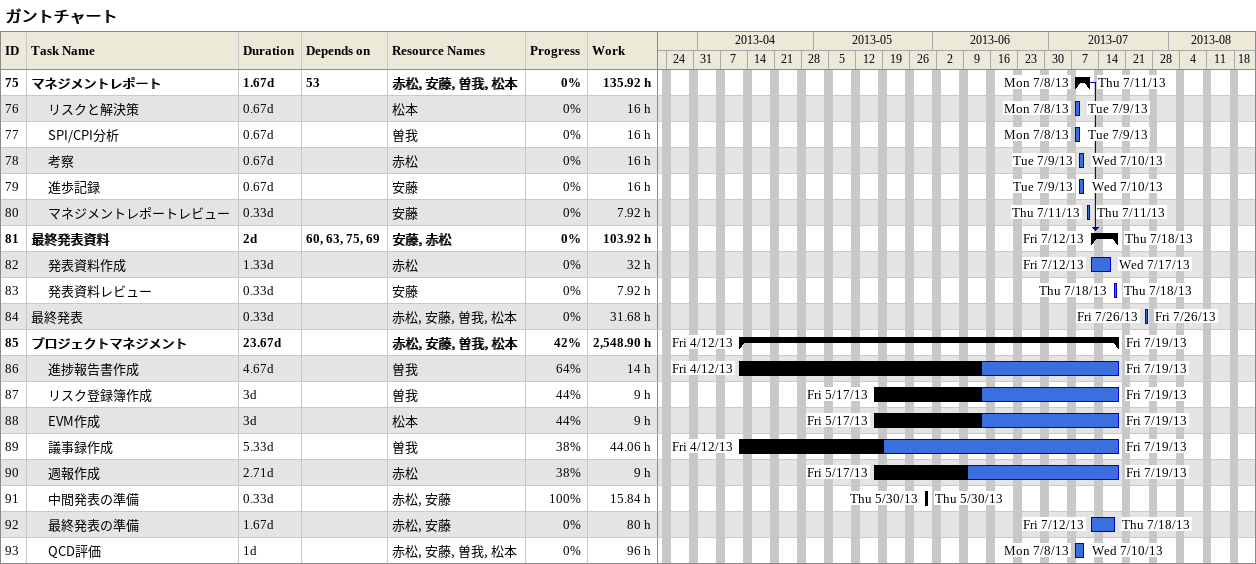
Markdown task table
ガントチャート

| ID | Level | Task | Duration | Start | Finish | Predecessors | Resources | % complete | Work (h) |
|---|---|---|---|---|---|---|---|---|---|
| 75 | 1 | **マネジメントレポート** | 1.67d | 2013-07-08 | 2013-07-11 | 53 | 赤松, 安藤, 曽我, 松本 | 0 | 135.92 |
| 76 | 2 | リスクと解決策 | 0.67d | 2013-07-08 | 2013-07-09 |  | 松本 | 0 | 16 |
| 77 | 2 | SPI/CPI分析 | 0.67d | 2013-07-08 | 2013-07-09 |  | 曽我 | 0 | 16 |
| 78 | 2 | 考察 | 0.67d | 2013-07-09 | 2013-07-10 |  | 赤松 | 0 | 16 |
| 79 | 2 | 進歩記録 | 0.67d | 2013-07-09 | 2013-07-10 |  | 安藤 | 0 | 16 |
| 80 | 2 | マネジメントレポートレビュー | 0.33d | 2013-07-11 | 2013-07-11 |  | 安藤 | 0 | 7.92 |
| 81 | 1 | **最終発表資料** | 2d | 2013-07-12 | 2013-07-18 | 60, 63, 75, 69 | 安藤, 赤松 | 0 | 103.92 |
| 82 | 2 | 発表資料作成 | 1.33d | 2013-07-12 | 2013-07-17 |  | 赤松 | 0 | 32 |
| 83 | 2 | 発表資料レビュー | 0.33d | 2013-07-18 | 2013-07-18 |  | 安藤 | 0 | 7.92 |
| 84 | 1 | 最終発表 | 0.33d | 2013-07-26 | 2013-07-26 |  | 赤松, 安藤, 曽我, 松本 | 0 | 31.68 |
| 85 | 1 | **プロジェクトマネジメント** | 23.67d | 2013-04-12 | 2013-07-19 |  | 赤松, 安藤, 曽我, 松本 | 42 | 2548.90 |
| 86 | 2 | 進捗報告書作成 | 4.67d | 2013-04-12 | 2013-07-19 |  | 曽我 | 64 | 14 |
| 87 | 2 | リスク登録簿作成 | 3d | 2013-05-17 | 2013-07-19 |  | 曽我 | 44 | 9 |
| 88 | 2 | EVM作成 | 3d | 2013-05-17 | 2013-07-19 |  | 松本 | 44 | 9 |
| 89 | 2 | 議事録作成 | 5.33d | 2013-04-12 | 2013-07-19 |  | 曽我 | 38 | 44.06 |
| 90 | 2 | 週報作成 | 2.71d | 2013-05-17 | 2013-07-19 |  | 赤松 | 38 | 9 |
| 91 | 2 | 中間発表の準備 | 0.33d | 2013-05-30 | 2013-05-30 |  | 赤松, 安藤 | 100 | 15.84 |
| 92 | 2 | 最終発表の準備 | 1.67d | 2013-07-12 | 2013-07-18 |  | 赤松, 安藤 | 0 | 80 |
| 93 | 2 | QCD評価 | 1d | 2013-07-08 | 2013-07-10 |  | 赤松, 安藤, 曽我, 松本 | 0 | 96 |
